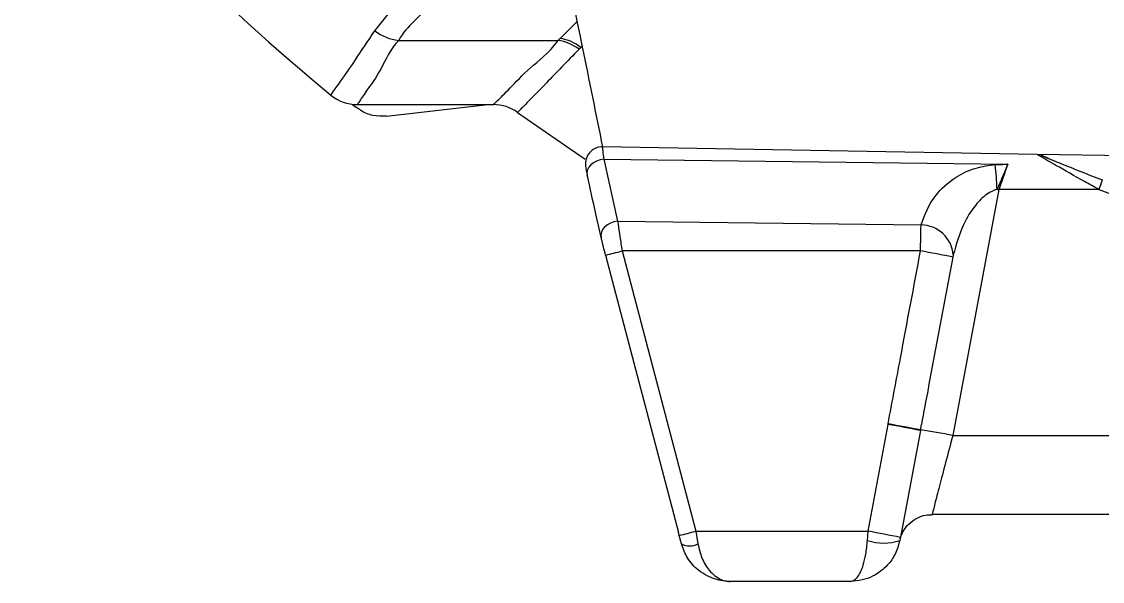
# Model space of a CAD drawing. Extents: x 8 to 113, y 1 to 87.
# Drawn here: x 46.308 to 47.923, y 33.387 to 34.224 of the extents above; entities that cross this region are included whole.
import ezdxf

# ---------------------------------------------------------------- set-up
doc = ezdxf.new("R2010")
doc.units = 0
doc.header["$MEASUREMENT"] = 0
doc.layers.add('OBJECT', color=7, linetype='CONTINUOUS')

msp = doc.modelspace()

# ---------------------------------------------------------------- linework, layer by layer
at = {"layer": 'OBJECT'}
for p, q in [((47.0967, 34.4315), (46.8943, 34.2241)), ((46.836, 34.2105), (46.8599, 34.2401)), ((47.1129, 34.199), (47.1386, 34.2246)), ((46.8717, 34.196), (47.1099, 34.196)), ((47.1439, 34.1855), (47.1411, 34.1827)), ((47.1461, 34.1877), (47.1439, 34.1855)), ((46.8029, 34.1004), (46.8089, 34.0956)), ((46.8098, 34.1001), (47.0132, 34.1)), ((46.8534, 34.0827), (47.0049, 34.1)), ((47.0494, 34.0884), (47.1505, 34.0185)), ((47.8254, 34.0256), (47.1764, 34.0369)), ((47.178, 34.0184), (47.1988, 33.9256)), ((47.178, 34.0184), (47.7815, 34.011)), ((48.9887, 34.0055), (47.8254, 34.0256)), ((47.7682, 33.9731), (47.6994, 33.6054)), ((47.9178, 33.9731), (47.7682, 33.9731)), ((47.1988, 33.9256), (47.652, 33.9201)), ((47.1808, 33.875), (47.2897, 33.4604)), ((47.1808, 33.875), (47.1809, 33.875)), ((47.6513, 33.8815), (47.2055, 33.8814)), ((47.2055, 33.8814), (47.3154, 33.4624)), ((47.6995, 33.8722), (47.6634, 33.6796)), ((47.5729, 33.4625), (47.6027, 33.6221)), ((47.6027, 33.6221), (47.6028, 33.6229)), ((47.6511, 33.6137), (47.6527, 33.622)), ((47.6994, 33.6054), (48.9888, 33.6056)), ((48.9888, 33.4877), (47.6687, 33.4875)), ((47.2908, 33.4561), (47.2897, 33.4604)), ((47.2942, 33.4434), (47.2908, 33.4561)), ((47.3154, 33.4624), (47.5729, 33.4625)), ((47.3154, 33.4624), (47.3188, 33.4434)), ((47.572, 33.4487), (47.5729, 33.4625)), ((47.6211, 33.4533), (47.6203, 33.4487)), ((47.5465, 33.3875), (47.3669, 33.3874))]:
    msp.add_line(p, q, dxfattribs=at)
at = {"layer": 'OBJECT', "flags": 128}
for points in [[(47.178, 34.0184), (47.1726, 34.0174), (47.1673, 34.0156), (47.1626, 34.0131), (47.1586, 34.0099), (47.1556, 34.0063), (47.1536, 34.0024), (47.1529, 33.9984), (47.1534, 33.9945)], [(47.1988, 33.9256), (47.1933, 33.9246), (47.1881, 33.9228), (47.1834, 33.9202), (47.1794, 33.917), (47.1764, 33.9134), (47.1745, 33.9095), (47.1737, 33.9055), (47.1742, 33.9016)], [(47.651, 33.613), (47.6326, 33.5147), (47.6211, 33.4533)]]:
    msp.add_lwpolyline(points, dxfattribs=at)
at = {"layer": 'OBJECT'}
for centre, radius, start, end in [((49.0083, 36.8182), 3.51, 219.7171, 230.3849), ((46.8783, 34.2636), 0.0679, 231.4705, 264.3941), ((47.1001, 34.1297), 0.067, 52.2803, 81.5681), ((47.1026, 34.1329), 0.0668, 51.8733, 81.1779), ((46.8098, 34.1621), 0.062, 230.3849, 269.981), ((47.0132, 34.038), 0.062, 54.3364, 89.981), ((47.2229, 33.952), 0.5431, 2.2771, 6.1632), ((47.7616, 34.0371), 0.1689, 337.7251, 342.869), ((47.9538, 34.9752), 1.0192, 259.3561, 259.5108), ((49.0086, 36.8174), 3.0462, 249.0186, 269.6274), ((47.6518, 33.8715), 0.0486, 4.7394, 89.7392), ((46.8407, 35.2446), 1.4112, 283.9484, 284.9806), ((46.9016, 29.8296), 4.1206, 78.8345, 79.5173), ((46.9253, 29.9311), 3.7527, 78.8506, 79.6009), ((46.9269, 29.9394), 3.745, 78.8498, 79.6016), ((47.5294, 32.7627), 0.8597, 78.5962, 81.8614), ((46.9456, 34.8463), 1.4324, 283.944, 284.9608), ((46.8895, 29.7402), 3.7844, 78.8526, 79.5966), ((47.3064, 33.4691), 0.0285, 244.4365, 295.5798), ((47.5961, 33.5175), 0.0729, 250.6659, 289.3508)]:
    msp.add_arc(centre, radius, start, end, dxfattribs=at)
for points, knots in [([(47.1768, 34.0365), (47.1667, 34.0864), (47.1172, 34.33), (47.0679, 34.5736), (47.0287, 34.7674)], [0, 0, 0, 0, 0.2046495, 1, 1, 1, 1]), ([(46.8943, 34.2241), (46.8861, 34.2162), (46.8779, 34.2084), (46.8717, 34.196), (46.8717, 34.196)], [0, 0, 0, 0, 0.999968, 1, 1, 1, 1]), ([(46.7703, 34.1143), (46.7721, 34.1168), (46.7758, 34.122), (46.8012, 34.1576), (46.8259, 34.1951), (46.836, 34.2105)], [0, 0, 0, 0, 0.364471, 0.739445, 1, 1, 1, 1]), ([(46.8717, 34.196), (46.8717, 34.196), (46.86, 34.1844), (46.8446, 34.1488), (46.8239, 34.1218), (46.8125, 34.1037), (46.8098, 34.1001), (46.8098, 34.1001), (46.8098, 34.1001)], [0, 0, 0, 0, 0.0000043, 0.2558305, 0.5116466, 0.7558202, 0.9999955, 1, 1, 1, 1]), ([(47.0132, 34.1), (47.0132, 34.1), (47.0132, 34.1), (47.0174, 34.1044), (47.0362, 34.1222), (47.0665, 34.1553), (47.0949, 34.1759), (47.1099, 34.196), (47.1099, 34.196)], [0, 0, 0, 0, 0.000004, 0.252523, 0.505041, 0.752516, 0.999995, 1, 1, 1, 1]), ([(47.1099, 34.196), (47.1099, 34.196), (47.1108, 34.1967), (47.1119, 34.1978), (47.1129, 34.199)], [0, 0, 0, 0, 0.000268, 1, 1, 1, 1]), ([(47.1411, 34.1827), (47.1237, 34.1648), (47.0885, 34.1285), (47.0562, 34.0953), (47.0517, 34.0907), (47.0494, 34.0884)], [0, 0, 0, 0, 0.3192925, 0.6478145, 1, 1, 1, 1]), ([(46.8534, 34.0827), (46.8466, 34.0826), (46.8331, 34.0824), (46.8181, 34.0888), (46.8108, 34.0942), (46.8089, 34.0956)], [0, 0, 0, 0, 0.425021, 0.850046, 1, 1, 1, 1]), ([(47.1764, 34.0365), (47.1752, 34.0366), (47.171, 34.037), (47.1642, 34.0345), (47.1578, 34.0298), (47.1537, 34.0243), (47.1516, 34.019), (47.1507, 34.0145), (47.1506, 34.011), (47.1508, 34.0085), (47.1512, 34.0049), (47.1519, 34.0014), (47.153, 33.9964), (47.1533, 33.9949)], [0, 0, 0, 0, 0.051975, 0.185817, 0.305312, 0.403126, 0.486519, 0.556875, 0.612494, 0.658731, 0.723365, 0.916539, 1, 1, 1, 1]), ([(47.1763, 34.0361), (47.1762, 34.0363), (47.1759, 34.037), (47.1764, 34.0314), (47.1775, 34.0227), (47.178, 34.0184)], [0, 0, 0, 0, 0.161915, 0.581879, 1, 1, 1, 1]), ([(47.9178, 33.9731), (47.9106, 33.9771), (47.8887, 33.9892), (47.8618, 34.0044), (47.8399, 34.0171), (47.8304, 34.0226), (47.8263, 34.025), (47.8251, 34.0258), (47.8253, 34.0256), (47.8254, 34.0256)], [0, 0, 0, 0, 0.193891, 0.591366, 0.728195, 0.876192, 0.933554, 0.994501, 1, 1, 1, 1]), ([(47.8434, 34.0192), (47.8422, 34.0197), (47.8384, 34.0213), (47.8341, 34.0231), (47.8312, 34.0243), (47.831, 34.0244), (47.8309, 34.0245)], [0, 0, 0, 0, 0.173541, 0.584196, 0.839459, 1, 1, 1, 1]), ([(47.8315, 34.0242), (47.8317, 34.0241), (47.8322, 34.0239), (47.8358, 34.0224), (47.8415, 34.02), (47.8487, 34.017), (47.8752, 34.0061), (47.9014, 33.9958), (47.9229, 33.9874)], [0, 0, 0, 0, 0.0239566, 0.0748158, 0.184036, 0.2179423, 0.3595074, 1, 1, 1, 1]), ([(47.652, 33.9201), (47.6577, 33.9353), (47.6679, 33.9619), (47.6997, 33.9902), (47.7315, 34.0063), (47.7531, 34.0091), (47.7628, 34.0103)], [0, 0, 0, 0, 0.364936, 0.639901, 0.837435, 1, 1, 1, 1]), ([(47.7628, 34.0103), (47.7658, 34.0104), (47.7719, 34.0107), (47.7782, 34.0109), (47.7814, 34.011), (47.7815, 34.011)], [0, 0, 0, 0, 0.489411, 0.978836, 1, 1, 1, 1]), ([(47.7815, 34.011), (47.7815, 34.011), (47.7814, 34.0107), (47.7809, 34.0096), (47.7799, 34.0074), (47.7787, 34.0045), (47.7766, 33.9994), (47.7725, 33.9895), (47.7682, 33.9798), (47.7655, 33.9736)], [0, 0, 0, 0, 0.007853, 0.02439, 0.112081, 0.215613, 0.284229, 0.548634, 1, 1, 1, 1]), ([(47.7815, 34.011), (47.7804, 34.0076), (47.7777, 33.9997), (47.773, 33.9862), (47.7696, 33.9768), (47.7682, 33.9731)], [0, 0, 0, 0, 0.313994, 0.732589, 1, 1, 1, 1]), ([(47.1742, 33.9016), (47.1716, 33.9133), (47.1645, 33.9443), (47.1577, 33.9752), (47.1534, 33.9945)], [0, 0, 0, 0, 0.376875, 1, 1, 1, 1]), ([(47.7655, 33.9736), (47.7603, 33.9715), (47.755, 33.9694), (47.7441, 33.9616), (47.7302, 33.9472), (47.7118, 33.9168), (47.7045, 33.8907), (47.7002, 33.8755)], [0, 0, 0, 0, 0.126768, 0.13106, 0.316009, 0.601712, 1, 1, 1, 1]), ([(47.1988, 33.9256), (47.199, 33.9242), (47.2, 33.9175), (47.2021, 33.9029), (47.2043, 33.8886), (47.2055, 33.8814)], [0, 0, 0, 0, 0.11878, 0.560683, 1, 1, 1, 1]), ([(47.6513, 33.8815), (47.6514, 33.8877), (47.6516, 33.9002), (47.6518, 33.913), (47.652, 33.9188), (47.652, 33.9201)], [0, 0, 0, 0, 0.436814, 0.874581, 1, 1, 1, 1]), ([(47.1809, 33.875), (47.1797, 33.8793), (47.1775, 33.8879), (47.1754, 33.8967), (47.1744, 33.9008), (47.1742, 33.9016)], [0, 0, 0, 0, 0.440617, 0.881889, 1, 1, 1, 1]), ([(47.6028, 33.6229), (47.609, 33.6557), (47.6251, 33.7418), (47.6413, 33.828), (47.6513, 33.8815)], [0, 0, 0, 0, 0.380123, 1, 1, 1, 1]), ([(47.7002, 33.8755), (47.7002, 33.8754), (47.7, 33.8749), (47.6998, 33.8738), (47.6996, 33.8728), (47.6995, 33.8722)], [0, 0, 0, 0, 0.109376, 0.534476, 1, 1, 1, 1]), ([(47.6634, 33.6796), (47.6632, 33.6783), (47.6596, 33.6591), (47.656, 33.6399), (47.6527, 33.622)], [0, 0, 0, 0, 0.068262, 1, 1, 1, 1]), ([(47.6509, 33.6127), (47.651, 33.6129), (47.651, 33.6133), (47.6511, 33.6136), (47.6511, 33.6137)], [0, 0, 0, 0, 0.785864, 1, 1, 1, 1]), ([(47.6994, 33.6054), (47.6958, 33.5918), (47.6886, 33.5646), (47.6791, 33.5287), (47.6722, 33.5021), (47.669, 33.4891), (47.6688, 33.4879), (47.6687, 33.4875)], [0, 0, 0, 0, 0.223348, 0.445825, 0.664775, 0.878928, 1, 1, 1, 1]), ([(47.6242, 33.46), (47.6246, 33.4607), (47.6264, 33.4647), (47.6322, 33.4724), (47.6433, 33.4814), (47.6566, 33.4871), (47.6653, 33.4868), (47.6685, 33.4867)], [0, 0, 0, 0, 0.0453101, 0.2385334, 0.5220877, 0.8283422, 1, 1, 1, 1]), ([(47.6208, 33.4517), (47.6212, 33.453), (47.6221, 33.4557), (47.6235, 33.4585), (47.6242, 33.46)], [0, 0, 0, 0, 0.44458, 1, 1, 1, 1]), ([(47.3669, 33.3874), (47.3668, 33.3874), (47.3666, 33.3874), (47.3662, 33.3874), (47.3652, 33.3874), (47.3627, 33.3875), (47.3564, 33.388), (47.341, 33.3909), (47.3208, 33.4011), (47.3024, 33.4207), (47.2968, 33.4362), (47.2942, 33.4434)], [0, 0, 0, 0, 0.003121, 0.005802, 0.014253, 0.035066, 0.086648, 0.22061, 0.545039, 0.79016, 1, 1, 1, 1]), ([(47.3188, 33.4434), (47.3205, 33.4363), (47.3242, 33.4207), (47.3364, 33.4011), (47.3497, 33.3909), (47.36, 33.388), (47.3641, 33.3875), (47.3658, 33.3874), (47.3664, 33.3874), (47.3667, 33.3874), (47.3668, 33.3874), (47.3669, 33.3874)], [0, 0, 0, 0, 0.209835, 0.454959, 0.779385, 0.91343, 0.964973, 0.985756, 0.994208, 0.996872, 1, 1, 1, 1]), ([(47.5465, 33.3875), (47.5466, 33.3875), (47.5486, 33.3875), (47.5525, 33.3889), (47.5593, 33.3958), (47.5653, 33.409), (47.57, 33.4281), (47.5713, 33.4416), (47.572, 33.4487)], [0, 0, 0, 0, 0.003285, 0.174312, 0.337376, 0.607206, 0.795296, 1, 1, 1, 1]), ([(47.6203, 33.4487), (47.6183, 33.4416), (47.6146, 33.4281), (47.6008, 33.409), (47.5834, 33.3958), (47.564, 33.3889), (47.5525, 33.3875), (47.5466, 33.3875), (47.5465, 33.3875)], [0, 0, 0, 0, 0.204702, 0.392796, 0.662621, 0.825687, 0.99671, 1, 1, 1, 1])]:
    msp.add_open_spline(points, degree=3, knots=knots, dxfattribs=at)

doc.saveas('drawing.dxf')
